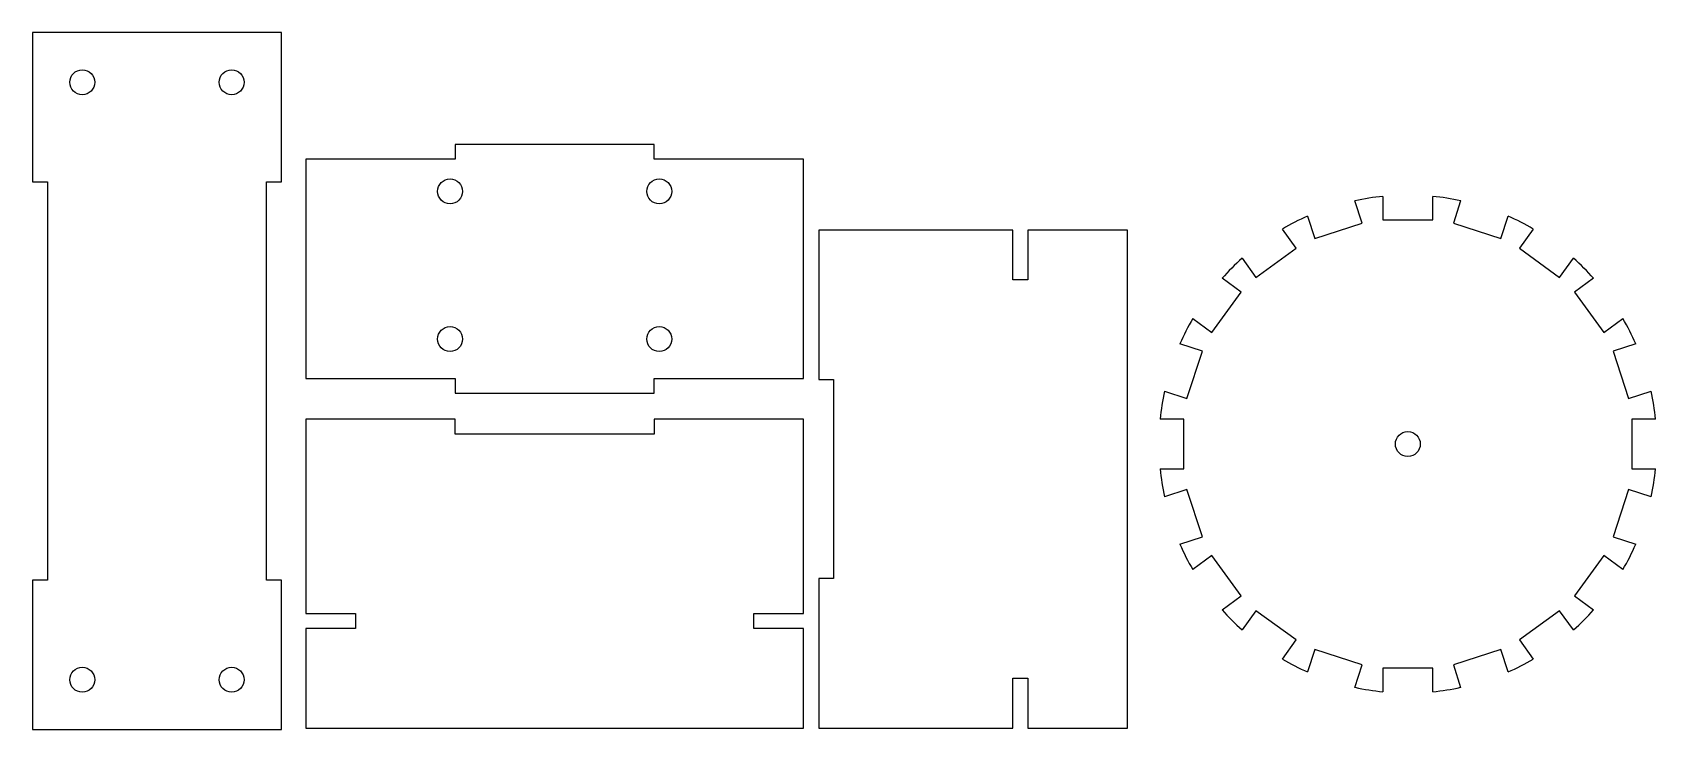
# Model space of a CAD drawing. Header units: inches. Extents: x -39 to 287, y -21 to 119.
import ezdxf

# ---------------------------------------------------------------- set-up
doc = ezdxf.new("R2010")
doc.units = ezdxf.units.IN
doc.header["$MEASUREMENT"] = 0

msp = doc.modelspace()

# ---------------------------------------------------------------- linework, layer by layer
at = {"color": 7, "linetype": 'Continuous', "lineweight": 25}
for p, q in [((11.34, 119.29), (-38.66, 119.29)), ((-38.66, 119.29), (-38.66, 89.29)), ((11.34, 89.29), (11.34, 119.29)), ((46.21, 96.82), (46.21, 93.82)), ((86.21, 96.82), (46.21, 96.82)), ((86.21, 93.82), (86.21, 96.82)), ((16.21, 93.82), (16.21, 49.82)), ((46.21, 93.82), (16.21, 93.82)), ((116.21, 93.82), (86.21, 93.82)), ((116.21, 49.82), (116.21, 93.82)), ((-38.66, 89.29), (-35.66, 89.29)), ((-35.66, 89.29), (-35.66, 9.29)), ((8.34, 89.29), (11.34, 89.29)), ((8.34, 9.29), (8.34, 89.29)), ((228.39, 80.97), (226.92, 85.49)), ((232.54, 86.38), (232.54, 81.63)), ((242.54, 81.63), (242.54, 86.38)), ((248.15, 85.49), (246.69, 80.97)), ((217.41, 82.4), (218.88, 77.88)), ((232.54, 81.63), (242.54, 81.63)), ((256.2, 77.88), (257.66, 82.4)), ((119.23, 79.6), (119.23, 49.6)), ((158.23, 79.6), (119.23, 79.6)), ((158.23, 69.6), (158.23, 79.6)), ((161.23, 79.6), (161.23, 69.6)), ((181.23, 79.6), (161.23, 79.6)), ((181.23, -20.4), (181.23, 79.6)), ((215.13, 75.97), (212.34, 79.82)), ((218.88, 77.88), (228.39, 80.97)), ((246.69, 80.97), (256.2, 77.88)), ((262.73, 79.82), (259.94, 75.97)), ((207.04, 70.1), (215.13, 75.97)), ((259.94, 75.97), (268.03, 70.1)), ((204.25, 73.94), (207.04, 70.1)), ((268.03, 70.1), (270.82, 73.94)), ((161.23, 69.6), (158.23, 69.6)), ((204.07, 67.12), (200.23, 69.92)), ((274.85, 69.92), (271, 67.12)), ((198.19, 59.03), (204.07, 67.12)), ((271, 67.12), (276.88, 59.03)), ((194.35, 61.83), (198.19, 59.03)), ((276.88, 59.03), (280.72, 61.83)), ((196.28, 55.29), (191.77, 56.76)), ((283.31, 56.76), (278.79, 55.29)), ((193.19, 45.78), (196.28, 55.29)), ((278.79, 55.29), (281.88, 45.78)), ((16.21, 49.82), (46.21, 49.82)), ((46.21, 49.82), (46.21, 46.82)), ((86.21, 49.82), (116.21, 49.82)), ((86.21, 46.82), (86.21, 49.82)), ((119.23, 49.6), (122.23, 49.6)), ((122.23, 49.6), (122.23, 9.6)), ((46.21, 46.82), (86.21, 46.82)), ((188.68, 47.25), (193.19, 45.78)), ((281.88, 45.78), (286.4, 47.25)), ((46.21, 41.6), (16.21, 41.6)), ((16.21, 41.6), (16.21, 2.6)), ((46.21, 38.6), (46.21, 41.6)), ((86.21, 41.6), (86.21, 38.6)), ((116.21, 41.6), (86.21, 41.6)), ((116.21, 2.6), (116.21, 41.6)), ((192.54, 41.63), (187.79, 41.63)), ((192.54, 31.63), (192.54, 41.63)), ((282.54, 41.63), (282.54, 31.63)), ((287.29, 41.63), (282.54, 41.63)), ((86.21, 38.6), (46.21, 38.6)), ((187.79, 31.63), (192.54, 31.63)), ((282.54, 31.63), (287.29, 31.63)), ((193.19, 27.48), (188.68, 26.01)), ((196.28, 17.97), (193.19, 27.48)), ((281.88, 27.48), (278.79, 17.97)), ((286.4, 26.01), (281.88, 27.48)), ((191.77, 16.5), (196.28, 17.97)), ((278.79, 17.97), (283.31, 16.5)), ((198.19, 14.22), (194.35, 11.43)), ((204.07, 6.13), (198.19, 14.22)), ((276.88, 14.22), (271, 6.13)), ((280.72, 11.43), (276.88, 14.22)), ((-38.66, 9.29), (-38.66, -20.71)), ((-35.66, 9.29), (-38.66, 9.29)), ((11.34, 9.29), (8.34, 9.29)), ((11.34, -20.71), (11.34, 9.29)), ((119.23, 9.6), (119.23, -20.4)), ((122.23, 9.6), (119.23, 9.6)), ((200.23, 3.34), (204.07, 6.13)), ((271, 6.13), (274.85, 3.34)), ((16.21, 2.6), (26.21, 2.6)), ((26.21, 2.6), (26.21, -0.4)), ((106.21, 2.6), (116.21, 2.6)), ((106.21, -0.4), (106.21, 2.6)), ((207.04, 3.16), (204.25, -0.68)), ((215.13, -2.72), (207.04, 3.16)), ((268.03, 3.16), (259.94, -2.72)), ((270.82, -0.68), (268.03, 3.16)), ((16.21, -0.4), (16.21, -20.4)), ((26.21, -0.4), (16.21, -0.4)), ((116.21, -0.4), (106.21, -0.4)), ((116.21, -20.4), (116.21, -0.4)), ((212.34, -6.56), (215.13, -2.72)), ((259.94, -2.72), (262.73, -6.56)), ((218.88, -4.62), (217.41, -9.14)), ((228.39, -7.71), (218.88, -4.62)), ((256.2, -4.62), (246.69, -7.71)), ((257.66, -9.14), (256.2, -4.62)), ((226.92, -12.23), (228.39, -7.71)), ((242.54, -8.37), (232.54, -8.37)), ((232.54, -8.37), (232.54, -13.12)), ((242.54, -13.12), (242.54, -8.37)), ((246.69, -7.71), (248.15, -12.23)), ((158.23, -10.4), (161.23, -10.4)), ((158.23, -20.4), (158.23, -10.4)), ((161.23, -10.4), (161.23, -20.4)), ((-38.66, -20.71), (11.34, -20.71)), ((16.21, -20.4), (116.21, -20.4)), ((119.23, -20.4), (158.23, -20.4)), ((161.23, -20.4), (181.23, -20.4))]:
    msp.add_line(p, q, dxfattribs=at)
for centre in [(-28.66, 109.29), (1.34, 109.29), (45.21, 87.38), (87.21, 87.38), (45.21, 57.72), (87.21, 57.72), (237.54, 36.63), (-28.66, -10.71), (1.34, -10.71)]:
    msp.add_circle(centre, 2.5, dxfattribs=at)
for start, end in [(95.7392, 102.2608), (77.7392, 84.2608), (113.7392, 120.2608), (59.7392, 66.2608), (131.7392, 138.2608), (41.7392, 48.2608), (149.7392, 156.2608), (23.7392, 30.2608), (167.7392, 174.2608), (5.7392, 12.2608), (185.7392, 192.2608), (347.7392, 354.2608), (203.7392, 210.2608), (329.7392, 336.2608), (221.7392, 228.2608), (311.7392, 318.2608), (239.7392, 246.2608), (293.7392, 300.2608), (257.7392, 264.2608), (275.7392, 282.2608)]:
    msp.add_arc((237.54, 36.63), 50, start, end, dxfattribs=at)

doc.saveas('drawing.dxf')
